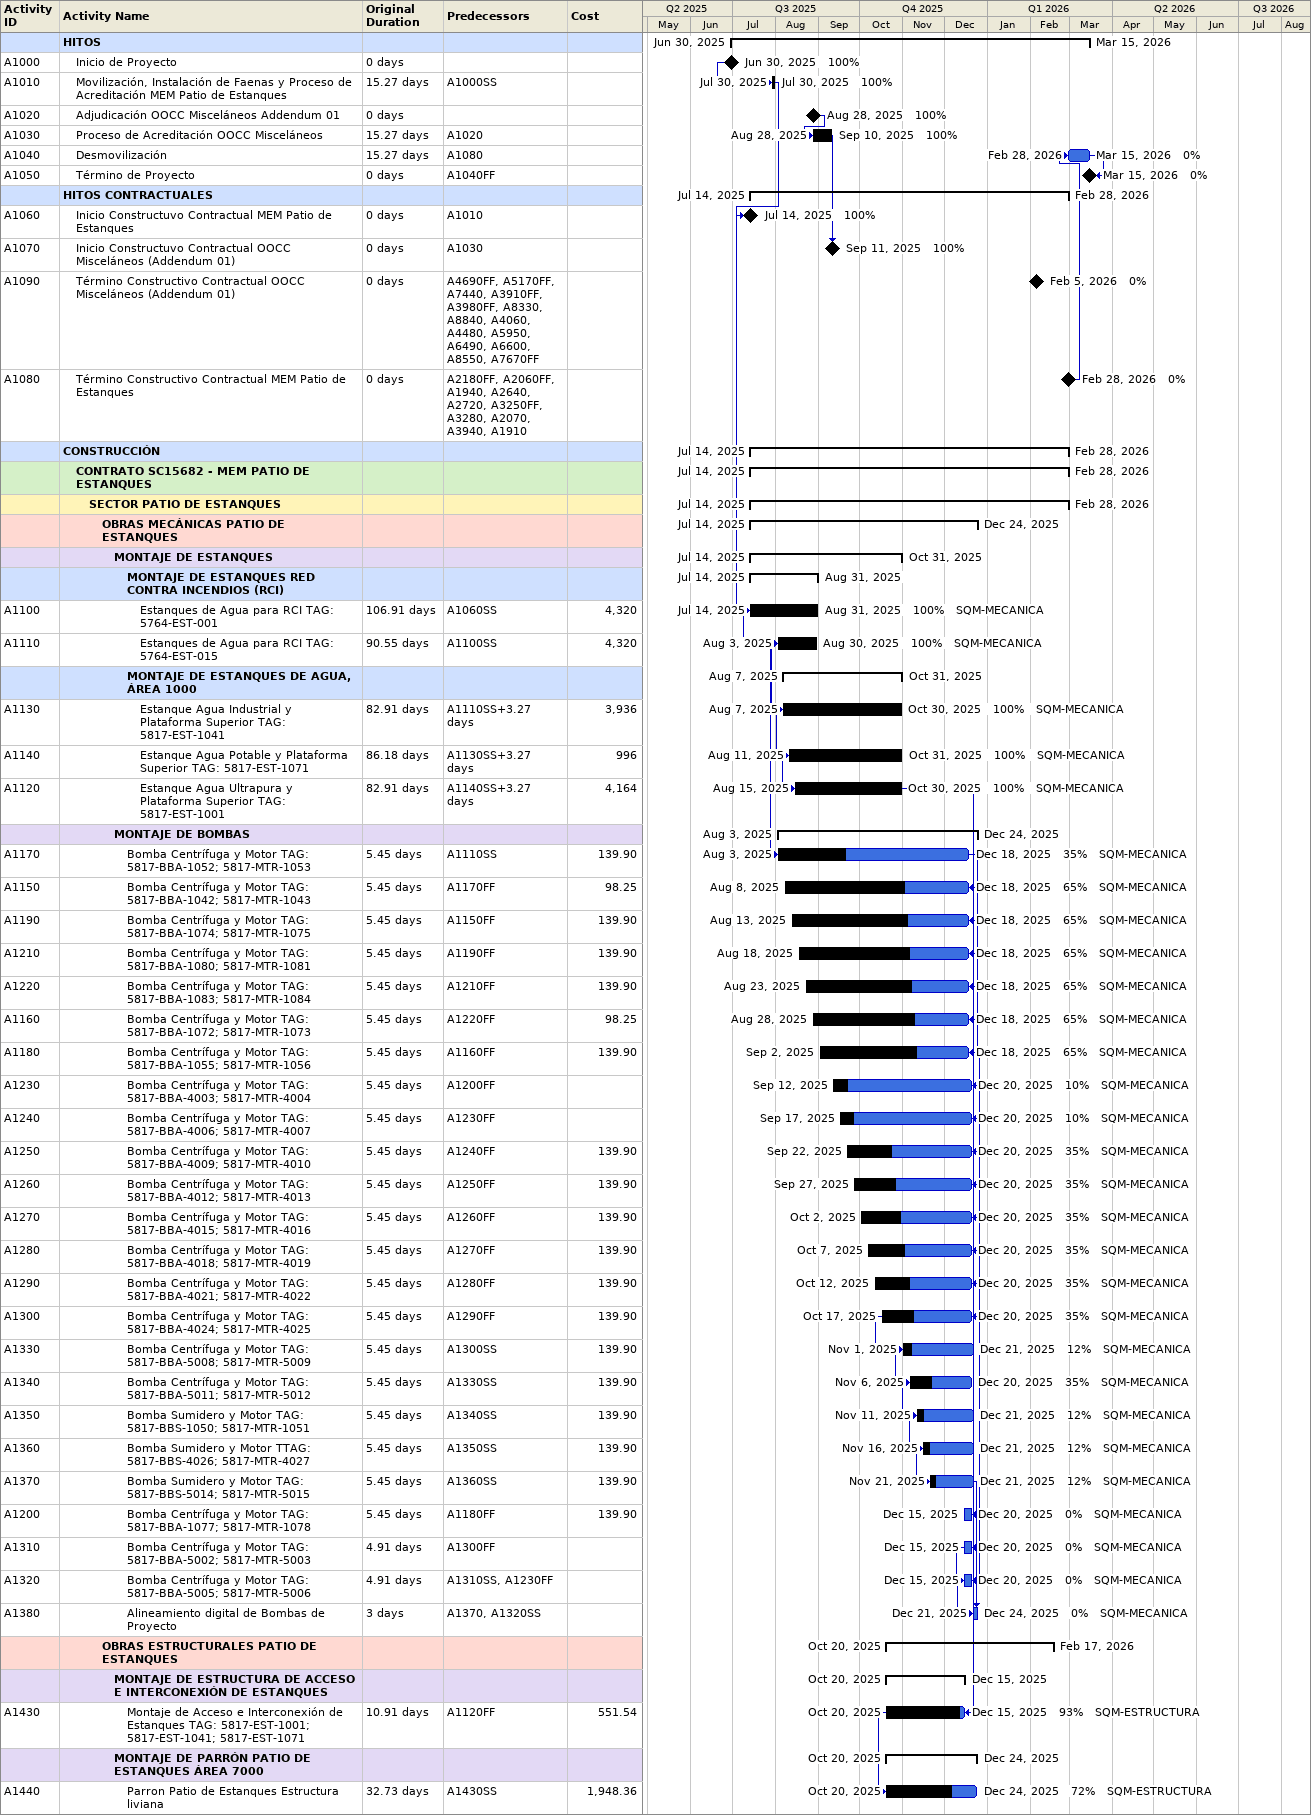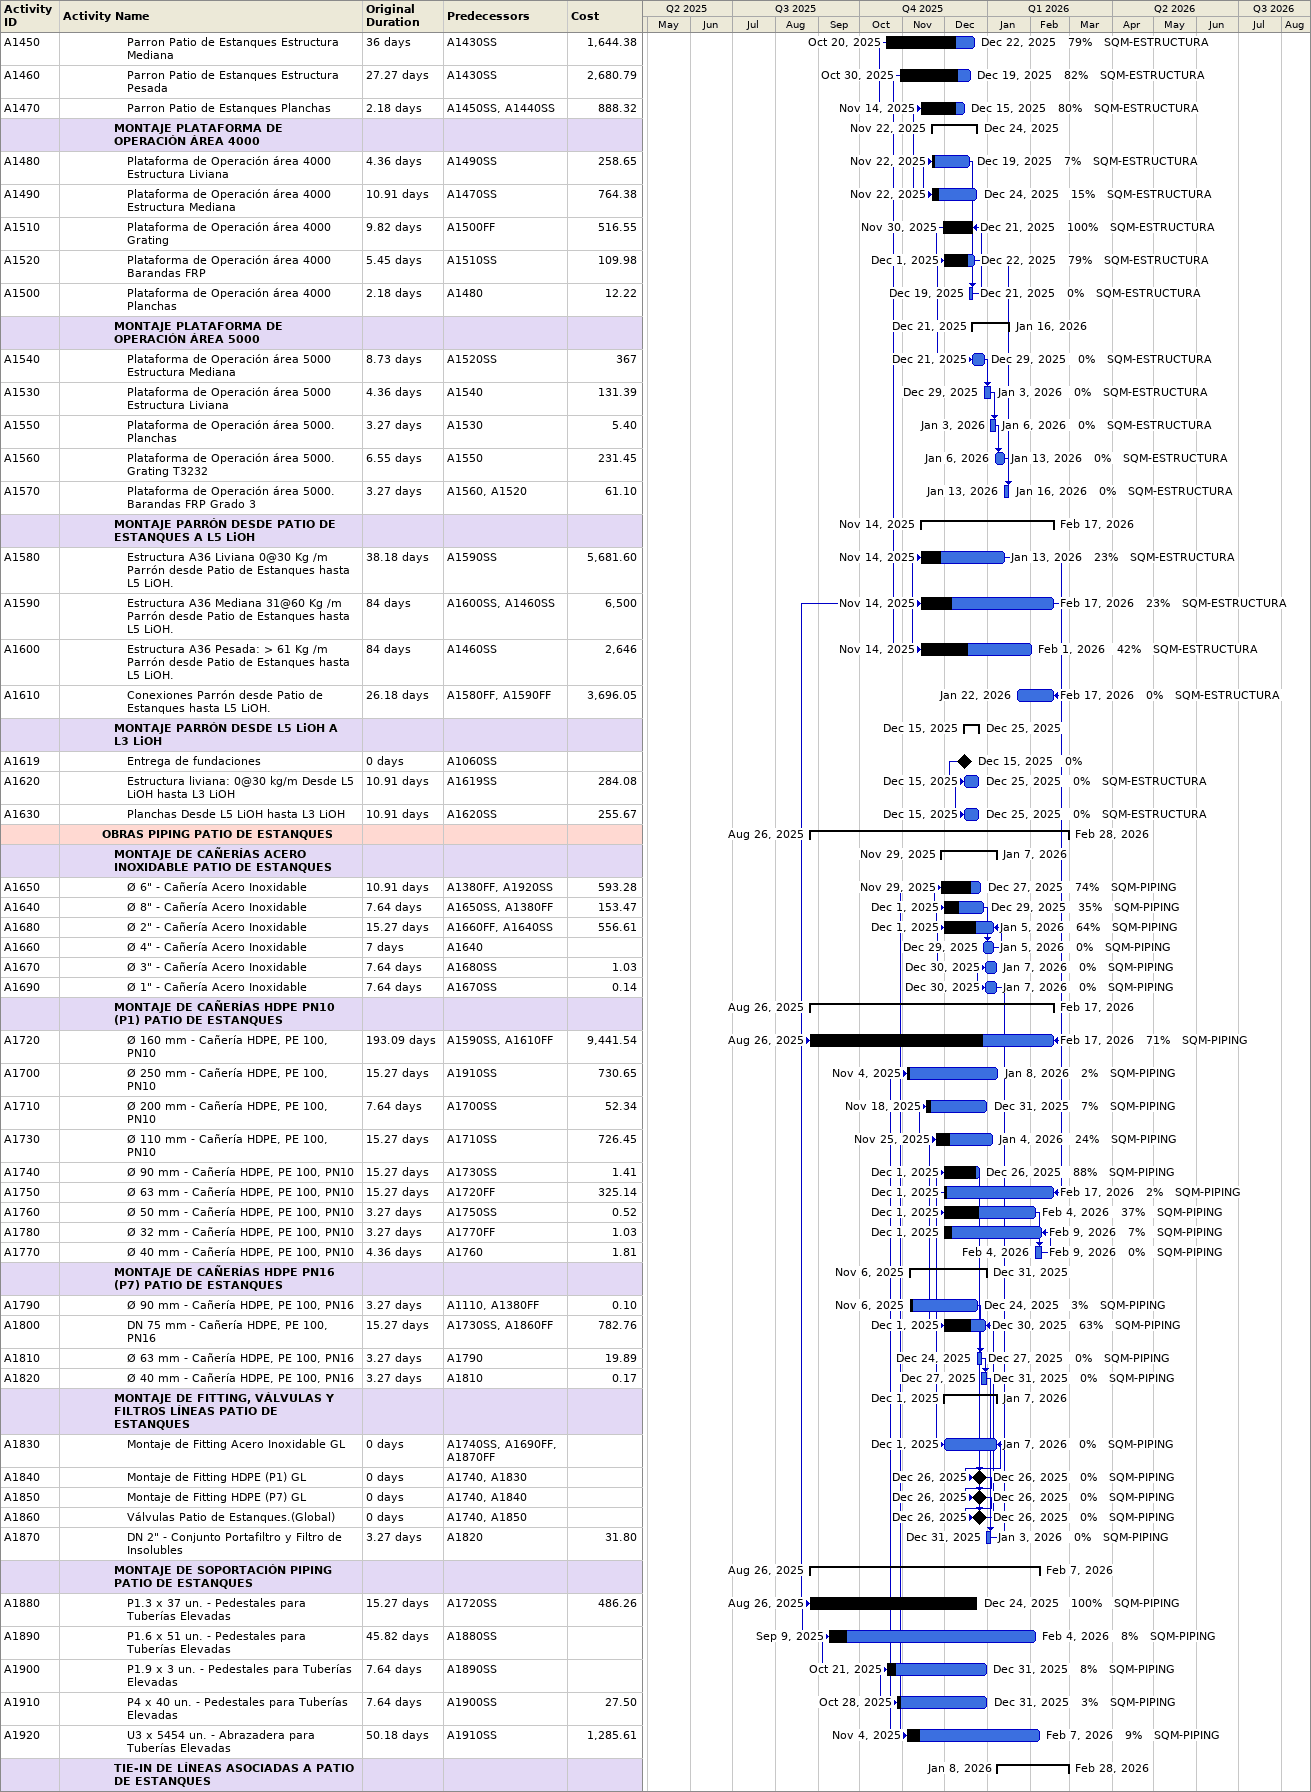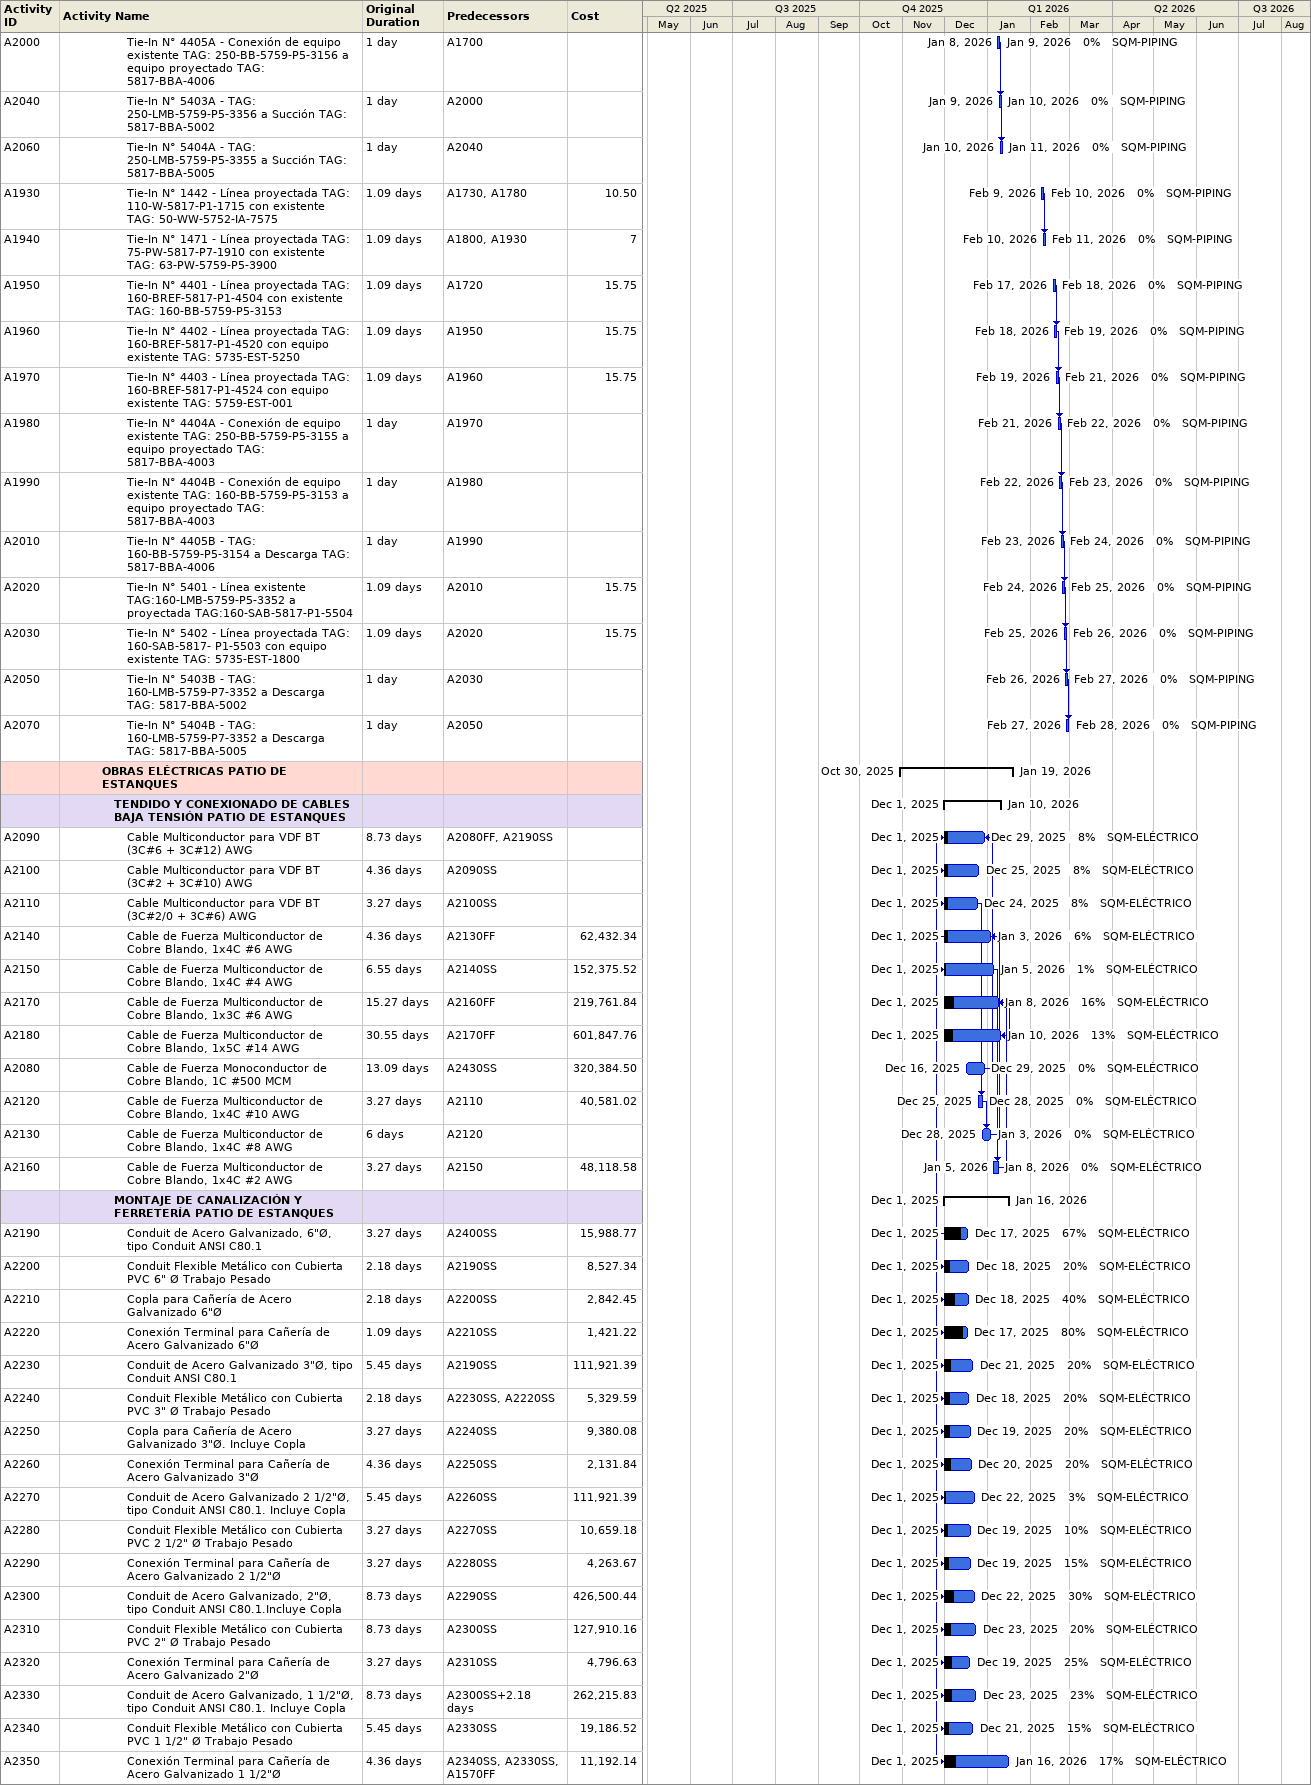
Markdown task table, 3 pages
| ID | Level | Task | Original duration | Start | Finish | Predecessors | Resources | % complete | Cost |
|---|---|---|---|---|---|---|---|---|---|
|  | 1 | **HITOS** |  | 2025-06-30 | 2026-03-15 |  |  |  |  |
| A1000 | 2 | Inicio de Proyecto | 0d | 2025-06-30 | 2025-06-30 |  |  | 100 |  |
| A1010 | 2 | Movilización, Instalación de Faenas y Proceso de Acreditación MEM Patio de Estanques | 15.27d | 2025-07-30 | 2025-07-30 | A1000SS |  | 100 |  |
| A1020 | 2 | Adjudicación OOCC Misceláneos Addendum 01 | 0d | 2025-08-28 | 2025-08-28 |  |  | 100 |  |
| A1030 | 2 | Proceso de Acreditación OOCC Misceláneos | 15.27d | 2025-08-28 | 2025-09-10 | A1020 |  | 100 |  |
| A1040 | 2 | Desmovilización | 15.27d | 2026-02-28 | 2026-03-15 | A1080 |  | 0 |  |
| A1050 | 2 | Término de Proyecto | 0d | 2026-03-15 | 2026-03-15 | A1040FF |  | 0 |  |
|  | 1 | **HITOS CONTRACTUALES** |  | 2025-07-14 | 2026-02-28 |  |  |  |  |
| A1060 | 2 | Inicio Constructuvo Contractual MEM Patio de Estanques | 0d | 2025-07-14 | 2025-07-14 | A1010 |  | 100 |  |
| A1070 | 2 | Inicio Constructuvo Contractual OOCC Misceláneos (Addendum 01) | 0d | 2025-09-11 | 2025-09-11 | A1030 |  | 100 |  |
| A1090 | 2 | Término Constructivo Contractual OOCC Misceláneos (Addendum 01) | 0d | 2026-02-05 | 2026-02-05 | A4690FF, A5170FF, A7440, A3910FF, A3980FF, A8330, A8840, A4060, A4480, A5950, A6490, A6600, A8550, A7670FF |  | 0 |  |
| A1080 | 2 | Término Constructivo Contractual MEM Patio de Estanques | 0d | 2026-02-28 | 2026-02-28 | A2180FF, A2060FF, A1940, A2640, A2720, A3250FF, A3280, A2070, A3940, A1910 |  | 0 |  |
|  | 1 | **CONSTRUCCIÓN** |  | 2025-07-14 | 2026-02-28 |  |  |  |  |
|  | 2 | **CONTRATO SC15682 - MEM PATIO DE ESTANQUES** |  | 2025-07-14 | 2026-02-28 |  |  |  |  |
|  | 3 | **SECTOR PATIO DE ESTANQUES** |  | 2025-07-14 | 2026-02-28 |  |  |  |  |
|  | 4 | **OBRAS MECÁNICAS PATIO DE ESTANQUES** |  | 2025-07-14 | 2025-12-24 |  |  |  |  |
|  | 5 | **MONTAJE DE ESTANQUES** |  | 2025-07-14 | 2025-10-31 |  |  |  |  |
|  | 6 | **MONTAJE DE ESTANQUES RED CONTRA INCENDIOS (RCI)** |  | 2025-07-14 | 2025-08-31 |  |  |  |  |
| A1100 | 7 | Estanques de Agua para RCI TAG: 5764-EST-001 | 106.91d | 2025-07-14 | 2025-08-31 | A1060SS | SQM-MECANICA | 100 | 4320 |
| A1110 | 7 | Estanques de Agua para RCI TAG: 5764-EST-015 | 90.55d | 2025-08-03 | 2025-08-30 | A1100SS | SQM-MECANICA | 100 | 4320 |
|  | 6 | **MONTAJE DE ESTANQUES DE AGUA, ÁREA 1000** |  | 2025-08-07 | 2025-10-31 |  |  |  |  |
| A1130 | 7 | Estanque Agua Industrial y Plataforma Superior TAG: 5817-EST-1041 | 82.91d | 2025-08-07 | 2025-10-30 | A1110SS+3.27d | SQM-MECANICA | 100 | 3936 |
| A1140 | 7 | Estanque Agua Potable y Plataforma Superior TAG: 5817-EST-1071 | 86.18d | 2025-08-11 | 2025-10-31 | A1130SS+3.27d | SQM-MECANICA | 100 | 996 |
| A1120 | 7 | Estanque Agua Ultrapura y Plataforma Superior TAG: 5817-EST-1001 | 82.91d | 2025-08-15 | 2025-10-30 | A1140SS+3.27d | SQM-MECANICA | 100 | 4164 |
|  | 5 | **MONTAJE DE BOMBAS** |  | 2025-08-03 | 2025-12-24 |  |  |  |  |
| A1170 | 6 | Bomba Centrífuga y Motor TAG: 5817-BBA-1052; 5817-MTR-1053 | 5.45d | 2025-08-03 | 2025-12-18 | A1110SS | SQM-MECANICA | 35 | 139.90 |
| A1150 | 6 | Bomba Centrífuga y Motor TAG: 5817-BBA-1042; 5817-MTR-1043 | 5.45d | 2025-08-08 | 2025-12-18 | A1170FF | SQM-MECANICA | 65 | 98.25 |
| A1190 | 6 | Bomba Centrífuga y Motor TAG: 5817-BBA-1074; 5817-MTR-1075 | 5.45d | 2025-08-13 | 2025-12-18 | A1150FF | SQM-MECANICA | 65 | 139.90 |
| A1210 | 6 | Bomba Centrífuga y Motor TAG: 5817-BBA-1080; 5817-MTR-1081 | 5.45d | 2025-08-18 | 2025-12-18 | A1190FF | SQM-MECANICA | 65 | 139.90 |
| A1220 | 6 | Bomba Centrífuga y Motor TAG: 5817-BBA-1083; 5817-MTR-1084 | 5.45d | 2025-08-23 | 2025-12-18 | A1210FF | SQM-MECANICA | 65 | 139.90 |
| A1160 | 6 | Bomba Centrífuga y Motor TAG: 5817-BBA-1072; 5817-MTR-1073 | 5.45d | 2025-08-28 | 2025-12-18 | A1220FF | SQM-MECANICA | 65 | 98.25 |
| A1180 | 6 | Bomba Centrífuga y Motor TAG: 5817-BBA-1055; 5817-MTR-1056 | 5.45d | 2025-09-02 | 2025-12-18 | A1160FF | SQM-MECANICA | 65 | 139.90 |
| A1230 | 6 | Bomba Centrífuga y Motor TAG: 5817-BBA-4003; 5817-MTR-4004 | 5.45d | 2025-09-12 | 2025-12-20 | A1200FF | SQM-MECANICA | 10 |  |
| A1240 | 6 | Bomba Centrífuga y Motor TAG: 5817-BBA-4006; 5817-MTR-4007 | 5.45d | 2025-09-17 | 2025-12-20 | A1230FF | SQM-MECANICA | 10 |  |
| A1250 | 6 | Bomba Centrífuga y Motor TAG: 5817-BBA-4009; 5817-MTR-4010 | 5.45d | 2025-09-22 | 2025-12-20 | A1240FF | SQM-MECANICA | 35 | 139.90 |
| A1260 | 6 | Bomba Centrífuga y Motor TAG: 5817-BBA-4012; 5817-MTR-4013 | 5.45d | 2025-09-27 | 2025-12-20 | A1250FF | SQM-MECANICA | 35 | 139.90 |
| A1270 | 6 | Bomba Centrífuga y Motor TAG: 5817-BBA-4015; 5817-MTR-4016 | 5.45d | 2025-10-02 | 2025-12-20 | A1260FF | SQM-MECANICA | 35 | 139.90 |
| A1280 | 6 | Bomba Centrífuga y Motor TAG: 5817-BBA-4018; 5817-MTR-4019 | 5.45d | 2025-10-07 | 2025-12-20 | A1270FF | SQM-MECANICA | 35 | 139.90 |
| A1290 | 6 | Bomba Centrífuga y Motor TAG: 5817-BBA-4021; 5817-MTR-4022 | 5.45d | 2025-10-12 | 2025-12-20 | A1280FF | SQM-MECANICA | 35 | 139.90 |
| A1300 | 6 | Bomba Centrífuga y Motor TAG: 5817-BBA-4024; 5817-MTR-4025 | 5.45d | 2025-10-17 | 2025-12-20 | A1290FF | SQM-MECANICA | 35 | 139.90 |
| A1330 | 6 | Bomba Centrífuga y Motor TAG: 5817-BBA-5008; 5817-MTR-5009 | 5.45d | 2025-11-01 | 2025-12-21 | A1300SS | SQM-MECANICA | 12 | 139.90 |
| A1340 | 6 | Bomba Centrífuga y Motor TAG: 5817-BBA-5011; 5817-MTR-5012 | 5.45d | 2025-11-06 | 2025-12-20 | A1330SS | SQM-MECANICA | 35 | 139.90 |
| A1350 | 6 | Bomba Sumidero y Motor TAG: 5817-BBS-1050; 5817-MTR-1051 | 5.45d | 2025-11-11 | 2025-12-21 | A1340SS | SQM-MECANICA | 12 | 139.90 |
| A1360 | 6 | Bomba Sumidero y Motor TTAG: 5817-BBS-4026; 5817-MTR-4027 | 5.45d | 2025-11-16 | 2025-12-21 | A1350SS | SQM-MECANICA | 12 | 139.90 |
| A1370 | 6 | Bomba Sumidero y Motor TAG: 5817-BBS-5014; 5817-MTR-5015 | 5.45d | 2025-11-21 | 2025-12-21 | A1360SS | SQM-MECANICA | 12 | 139.90 |
| A1200 | 6 | Bomba Centrífuga y Motor TAG: 5817-BBA-1077; 5817-MTR-1078 | 5.45d | 2025-12-15 | 2025-12-20 | A1180FF | SQM-MECANICA | 0 | 139.90 |
| A1310 | 6 | Bomba Centrífuga y Motor TAG: 5817-BBA-5002; 5817-MTR-5003 | 4.91d | 2025-12-15 | 2025-12-20 | A1300FF | SQM-MECANICA | 0 |  |
| A1320 | 6 | Bomba Centrífuga y Motor TAG: 5817-BBA-5005; 5817-MTR-5006 | 4.91d | 2025-12-15 | 2025-12-20 | A1310SS, A1230FF | SQM-MECANICA | 0 |  |
| A1380 | 6 | Alineamiento digital de Bombas de Proyecto | 3d | 2025-12-21 | 2025-12-24 | A1370, A1320SS | SQM-MECANICA | 0 |  |
|  | 4 | **OBRAS ESTRUCTURALES PATIO DE ESTANQUES** |  | 2025-10-20 | 2026-02-17 |  |  |  |  |
|  | 5 | **MONTAJE DE ESTRUCTURA DE ACCESO E INTERCONEXIÓN DE ESTANQUES** |  | 2025-10-20 | 2025-12-15 |  |  |  |  |
| A1430 | 6 | Montaje de Acceso e Interconexión de Estanques TAG: 5817-EST-1001; 5817-EST-1041; 5817-EST-1071 | 10.91d | 2025-10-20 | 2025-12-15 | A1120FF | SQM-ESTRUCTURA | 93 | 551.54 |
|  | 5 | **MONTAJE DE PARRÓN PATIO DE ESTANQUES ÁREA 7000** |  | 2025-10-20 | 2025-12-24 |  |  |  |  |
| A1440 | 6 | Parron Patio de Estanques Estructura liviana | 32.73d | 2025-10-20 | 2025-12-24 | A1430SS | SQM-ESTRUCTURA | 72 | 1948.36 |
| A1450 | 6 | Parron Patio de Estanques Estructura Mediana | 36d | 2025-10-20 | 2025-12-22 | A1430SS | SQM-ESTRUCTURA | 79 | 1644.38 |
| A1460 | 6 | Parron Patio de Estanques Estructura Pesada | 27.27d | 2025-10-30 | 2025-12-19 | A1430SS | SQM-ESTRUCTURA | 82 | 2680.79 |
| A1470 | 6 | Parron Patio de Estanques Planchas | 2.18d | 2025-11-14 | 2025-12-15 | A1450SS, A1440SS | SQM-ESTRUCTURA | 80 | 888.32 |
|  | 5 | **MONTAJE PLATAFORMA DE OPERACIÓN ÁREA 4000** |  | 2025-11-22 | 2025-12-24 |  |  |  |  |
| A1480 | 6 | Plataforma de Operación área 4000 Estructura Liviana | 4.36d | 2025-11-22 | 2025-12-19 | A1490SS | SQM-ESTRUCTURA | 7 | 258.65 |
| A1490 | 6 | Plataforma de Operación área 4000 Estructura Mediana | 10.91d | 2025-11-22 | 2025-12-24 | A1470SS | SQM-ESTRUCTURA | 15 | 764.38 |
| A1510 | 6 | Plataforma de Operación área 4000 Grating | 9.82d | 2025-11-30 | 2025-12-21 | A1500FF | SQM-ESTRUCTURA | 100 | 516.55 |
| A1520 | 6 | Plataforma de Operación área 4000 Barandas FRP | 5.45d | 2025-12-01 | 2025-12-22 | A1510SS | SQM-ESTRUCTURA | 79 | 109.98 |
| A1500 | 6 | Plataforma de Operación área 4000 Planchas | 2.18d | 2025-12-19 | 2025-12-21 | A1480 | SQM-ESTRUCTURA | 0 | 12.22 |
|  | 5 | **MONTAJE PLATAFORMA DE OPERACIÓN ÁREA 5000** |  | 2025-12-21 | 2026-01-16 |  |  |  |  |
| A1540 | 6 | Plataforma de Operación área 5000 Estructura Mediana | 8.73d | 2025-12-21 | 2025-12-29 | A1520SS | SQM-ESTRUCTURA | 0 | 367 |
| A1530 | 6 | Plataforma de Operación área 5000 Estructura Liviana | 4.36d | 2025-12-29 | 2026-01-03 | A1540 | SQM-ESTRUCTURA | 0 | 131.39 |
| A1550 | 6 | Plataforma de Operación área 5000. Planchas | 3.27d | 2026-01-03 | 2026-01-06 | A1530 | SQM-ESTRUCTURA | 0 | 5.40 |
| A1560 | 6 | Plataforma de Operación área 5000. Grating T3232 | 6.55d | 2026-01-06 | 2026-01-13 | A1550 | SQM-ESTRUCTURA | 0 | 231.45 |
| A1570 | 6 | Plataforma de Operación área 5000. Barandas FRP Grado 3 | 3.27d | 2026-01-13 | 2026-01-16 | A1560, A1520 | SQM-ESTRUCTURA | 0 | 61.10 |
|  | 5 | **MONTAJE PARRÓN DESDE PATIO DE ESTANQUES A L5 LiOH** |  | 2025-11-14 | 2026-02-17 |  |  |  |  |
| A1580 | 6 | Estructura A36 Liviana 0@30 Kg /m Parrón desde Patio de Estanques hasta L5 LiOH. | 38.18d | 2025-11-14 | 2026-01-13 | A1590SS | SQM-ESTRUCTURA | 23 | 5681.60 |
| A1590 | 6 | Estructura A36 Mediana 31@60 Kg /m Parrón desde Patio de Estanques hasta L5 LiOH. | 84d | 2025-11-14 | 2026-02-17 | A1600SS, A1460SS | SQM-ESTRUCTURA | 23 | 6500 |
| A1600 | 6 | Estructura A36 Pesada: > 61 Kg /m Parrón desde Patio de Estanques hasta L5 LiOH. | 84d | 2025-11-14 | 2026-02-01 | A1460SS | SQM-ESTRUCTURA | 42 | 2646 |
| A1610 | 6 | Conexiones Parrón desde Patio de Estanques hasta L5 LiOH. | 26.18d | 2026-01-22 | 2026-02-17 | A1580FF, A1590FF | SQM-ESTRUCTURA | 0 | 3696.05 |
|  | 5 | **MONTAJE PARRÓN DESDE L5 LiOH A L3 LiOH** |  | 2025-12-15 | 2025-12-25 |  |  |  |  |
| A1619 | 6 | Entrega de fundaciones | 0d | 2025-12-15 | 2025-12-15 | A1060SS |  | 0 |  |
| A1620 | 6 | Estructura liviana: 0@30 kg/m Desde L5 LiOH hasta L3 LiOH | 10.91d | 2025-12-15 | 2025-12-25 | A1619SS | SQM-ESTRUCTURA | 0 | 284.08 |
| A1630 | 6 | Planchas Desde L5 LiOH hasta L3 LiOH | 10.91d | 2025-12-15 | 2025-12-25 | A1620SS | SQM-ESTRUCTURA | 0 | 255.67 |
|  | 4 | **OBRAS PIPING PATIO DE ESTANQUES** |  | 2025-08-26 | 2026-02-28 |  |  |  |  |
|  | 5 | **MONTAJE DE CAÑERÍAS ACERO INOXIDABLE PATIO DE ESTANQUES** |  | 2025-11-29 | 2026-01-07 |  |  |  |  |
| A1650 | 6 | Ø 6" - Cañería Acero Inoxidable | 10.91d | 2025-11-29 | 2025-12-27 | A1380FF, A1920SS | SQM-PIPING | 74 | 593.28 |
| A1640 | 6 | Ø 8" - Cañería Acero Inoxidable | 7.64d | 2025-12-01 | 2025-12-29 | A1650SS, A1380FF | SQM-PIPING | 35 | 153.47 |
| A1680 | 6 | Ø 2" - Cañería Acero Inoxidable | 15.27d | 2025-12-01 | 2026-01-05 | A1660FF, A1640SS | SQM-PIPING | 64 | 556.61 |
| A1660 | 6 | Ø 4" - Cañería Acero Inoxidable | 7d | 2025-12-29 | 2026-01-05 | A1640 | SQM-PIPING | 0 |  |
| A1670 | 6 | Ø 3" - Cañería Acero Inoxidable | 7.64d | 2025-12-30 | 2026-01-07 | A1680SS | SQM-PIPING | 0 | 1.03 |
| A1690 | 6 | Ø 1" - Cañería Acero Inoxidable | 7.64d | 2025-12-30 | 2026-01-07 | A1670SS | SQM-PIPING | 0 | 0.14 |
|  | 5 | **MONTAJE DE CAÑERÍAS HDPE PN10 (P1) PATIO DE ESTANQUES** |  | 2025-08-26 | 2026-02-17 |  |  |  |  |
| A1720 | 6 | Ø 160 mm - Cañería HDPE, PE 100, PN10 | 193.09d | 2025-08-26 | 2026-02-17 | A1590SS, A1610FF | SQM-PIPING | 71 | 9441.54 |
| A1700 | 6 | Ø 250 mm - Cañería HDPE, PE 100, PN10 | 15.27d | 2025-11-04 | 2026-01-08 | A1910SS | SQM-PIPING | 2 | 730.65 |
| A1710 | 6 | Ø 200 mm - Cañería HDPE, PE 100, PN10 | 7.64d | 2025-11-18 | 2025-12-31 | A1700SS | SQM-PIPING | 7 | 52.34 |
| A1730 | 6 | Ø 110 mm - Cañería HDPE, PE 100, PN10 | 15.27d | 2025-11-25 | 2026-01-04 | A1710SS | SQM-PIPING | 24 | 726.45 |
| A1740 | 6 | Ø 90 mm - Cañería HDPE, PE 100, PN10 | 15.27d | 2025-12-01 | 2025-12-26 | A1730SS | SQM-PIPING | 88 | 1.41 |
| A1750 | 6 | Ø 63 mm - Cañería HDPE, PE 100, PN10 | 15.27d | 2025-12-01 | 2026-02-17 | A1720FF | SQM-PIPING | 2 | 325.14 |
| A1760 | 6 | Ø 50 mm - Cañería HDPE, PE 100, PN10 | 3.27d | 2025-12-01 | 2026-02-04 | A1750SS | SQM-PIPING | 37 | 0.52 |
| A1780 | 6 | Ø 32 mm - Cañería HDPE, PE 100, PN10 | 3.27d | 2025-12-01 | 2026-02-09 | A1770FF | SQM-PIPING | 7 | 1.03 |
| A1770 | 6 | Ø 40 mm - Cañería HDPE, PE 100, PN10 | 4.36d | 2026-02-04 | 2026-02-09 | A1760 | SQM-PIPING | 0 | 1.81 |
|  | 5 | **MONTAJE DE CAÑERÍAS HDPE PN16 (P7) PATIO DE ESTANQUES** |  | 2025-11-06 | 2025-12-31 |  |  |  |  |
| A1790 | 6 | Ø 90 mm - Cañería HDPE, PE 100, PN16 | 3.27d | 2025-11-06 | 2025-12-24 | A1110, A1380FF | SQM-PIPING | 3 | 0.10 |
| A1800 | 6 | DN 75 mm - Cañería HDPE, PE 100, PN16 | 15.27d | 2025-12-01 | 2025-12-30 | A1730SS, A1860FF | SQM-PIPING | 63 | 782.76 |
| A1810 | 6 | Ø 63 mm - Cañería HDPE, PE 100, PN16 | 3.27d | 2025-12-24 | 2025-12-27 | A1790 | SQM-PIPING | 0 | 19.89 |
| A1820 | 6 | Ø 40 mm - Cañería HDPE, PE 100, PN16 | 3.27d | 2025-12-27 | 2025-12-31 | A1810 | SQM-PIPING | 0 | 0.17 |
|  | 5 | **MONTAJE DE FITTING, VÁLVULAS Y FILTROS LÍNEAS PATIO DE ESTANQUES** |  | 2025-12-01 | 2026-01-07 |  |  |  |  |
| A1830 | 6 | Montaje de Fitting Acero Inoxidable GL | 0d | 2025-12-01 | 2026-01-07 | A1740SS, A1690FF, A1870FF | SQM-PIPING | 0 |  |
| A1840 | 6 | Montaje de Fitting HDPE (P1) GL | 0d | 2025-12-26 | 2025-12-26 | A1740, A1830 | SQM-PIPING | 0 |  |
| A1850 | 6 | Montaje de Fitting HDPE (P7) GL | 0d | 2025-12-26 | 2025-12-26 | A1740, A1840 | SQM-PIPING | 0 |  |
| A1860 | 6 | Válvulas Patio de Estanques.(Global) | 0d | 2025-12-26 | 2025-12-26 | A1740, A1850 | SQM-PIPING | 0 |  |
| A1870 | 6 | DN 2" - Conjunto Portafiltro y Filtro de Insolubles | 3.27d | 2025-12-31 | 2026-01-03 | A1820 | SQM-PIPING | 0 | 31.80 |
|  | 5 | **MONTAJE DE SOPORTACIÓN PIPING PATIO DE ESTANQUES** |  | 2025-08-26 | 2026-02-07 |  |  |  |  |
| A1880 | 6 | P1.3 x 37 un. - Pedestales para Tuberías Elevadas | 15.27d | 2025-08-26 | 2025-12-24 | A1720SS | SQM-PIPING | 100 | 486.26 |
| A1890 | 6 | P1.6 x 51 un. - Pedestales para Tuberías Elevadas | 45.82d | 2025-09-09 | 2026-02-04 | A1880SS | SQM-PIPING | 8 |  |
| A1900 | 6 | P1.9 x 3 un. - Pedestales para Tuberías Elevadas | 7.64d | 2025-10-21 | 2025-12-31 | A1890SS | SQM-PIPING | 8 |  |
| A1910 | 6 | P4 x 40 un. - Pedestales para Tuberías Elevadas | 7.64d | 2025-10-28 | 2025-12-31 | A1900SS | SQM-PIPING | 3 | 27.50 |
| A1920 | 6 | U3 x 5454 un. - Abrazadera para Tuberías Elevadas | 50.18d | 2025-11-04 | 2026-02-07 | A1910SS | SQM-PIPING | 9 | 1285.61 |
|  | 5 | **TIE-IN DE LÍNEAS ASOCIADAS A PATIO DE ESTANQUES** |  | 2026-01-08 | 2026-02-28 |  |  |  |  |
| A2000 | 6 | Tie-In N° 4405A - Conexión de equipo existente TAG: 250-BB-5759-P5-3156 a equipo proyectado TAG: 5817-BBA-4006 | 1d | 2026-01-08 | 2026-01-09 | A1700 | SQM-PIPING | 0 |  |
| A2040 | 6 | Tie-In N° 5403A - TAG: 250-LMB-5759-P5-3356 a Succión TAG: 5817-BBA-5002 | 1d | 2026-01-09 | 2026-01-10 | A2000 | SQM-PIPING | 0 |  |
| A2060 | 6 | Tie-In N° 5404A - TAG: 250-LMB-5759-P5-3355 a Succión TAG: 5817-BBA-5005 | 1d | 2026-01-10 | 2026-01-11 | A2040 | SQM-PIPING | 0 |  |
| A1930 | 6 | Tie-In N° 1442 - Línea proyectada TAG: 110-W-5817-P1-1715 con existente TAG: 50-WW-5752-IA-7575 | 1.09d | 2026-02-09 | 2026-02-10 | A1730, A1780 | SQM-PIPING | 0 | 10.50 |
| A1940 | 6 | Tie-In N° 1471 - Línea proyectada TAG: 75-PW-5817-P7-1910 con existente TAG: 63-PW-5759-P5-3900 | 1.09d | 2026-02-10 | 2026-02-11 | A1800, A1930 | SQM-PIPING | 0 | 7 |
| A1950 | 6 | Tie-In N° 4401 - Línea proyectada TAG: 160-BREF-5817-P1-4504 con existente TAG: 160-BB-5759-P5-3153 | 1.09d | 2026-02-17 | 2026-02-18 | A1720 | SQM-PIPING | 0 | 15.75 |
| A1960 | 6 | Tie-In N° 4402 - Línea proyectada TAG: 160-BREF-5817-P1-4520 con equipo existente TAG: 5735-EST-5250 | 1.09d | 2026-02-18 | 2026-02-19 | A1950 | SQM-PIPING | 0 | 15.75 |
| A1970 | 6 | Tie-In N° 4403 - Línea proyectada TAG: 160-BREF-5817-P1-4524 con equipo existente TAG: 5759-EST-001 | 1.09d | 2026-02-19 | 2026-02-21 | A1960 | SQM-PIPING | 0 | 15.75 |
| A1980 | 6 | Tie-In N° 4404A - Conexión de equipo existente TAG: 250-BB-5759-P5-3155 a equipo proyectado TAG: 5817-BBA-4003 | 1d | 2026-02-21 | 2026-02-22 | A1970 | SQM-PIPING | 0 |  |
| A1990 | 6 | Tie-In N° 4404B - Conexión de equipo existente TAG: 160-BB-5759-P5-3153 a equipo proyectado TAG: 5817-BBA-4003 | 1d | 2026-02-22 | 2026-02-23 | A1980 | SQM-PIPING | 0 |  |
| A2010 | 6 | Tie-In N° 4405B - TAG: 160-BB-5759-P5-3154 a Descarga TAG: 5817-BBA-4006 | 1d | 2026-02-23 | 2026-02-24 | A1990 | SQM-PIPING | 0 |  |
| A2020 | 6 | Tie-In N° 5401 - Línea existente TAG:160-LMB-5759-P5-3352 a proyectada TAG:160-SAB-5817-P1-5504 | 1.09d | 2026-02-24 | 2026-02-25 | A2010 | SQM-PIPING | 0 | 15.75 |
| A2030 | 6 | Tie-In N° 5402 - Línea proyectada TAG: 160-SAB-5817- P1-5503 con equipo existente TAG: 5735-EST-1800 | 1.09d | 2026-02-25 | 2026-02-26 | A2020 | SQM-PIPING | 0 | 15.75 |
| A2050 | 6 | Tie-In N° 5403B - TAG: 160-LMB-5759-P7-3352 a Descarga TAG: 5817-BBA-5002 | 1d | 2026-02-26 | 2026-02-27 | A2030 | SQM-PIPING | 0 |  |
| A2070 | 6 | Tie-In N° 5404B - TAG: 160-LMB-5759-P7-3352 a Descarga TAG: 5817-BBA-5005 | 1d | 2026-02-27 | 2026-02-28 | A2050 | SQM-PIPING | 0 |  |
|  | 4 | **OBRAS ELÉCTRICAS PATIO DE ESTANQUES** |  | 2025-10-30 | 2026-01-19 |  |  |  |  |
|  | 5 | **TENDIDO Y CONEXIONADO DE CABLES BAJA TENSIÓN PATIO DE ESTANQUES** |  | 2025-12-01 | 2026-01-10 |  |  |  |  |
| A2090 | 6 | Cable Multiconductor para VDF BT (3C#6 + 3C#12) AWG | 8.73d | 2025-12-01 | 2025-12-29 | A2080FF, A2190SS | SQM-ELÉCTRICO | 8 |  |
| A2100 | 6 | Cable Multiconductor para VDF BT (3C#2 + 3C#10) AWG | 4.36d | 2025-12-01 | 2025-12-25 | A2090SS | SQM-ELÉCTRICO | 8 |  |
| A2110 | 6 | Cable Multiconductor para VDF BT (3C#2/0 + 3C#6) AWG | 3.27d | 2025-12-01 | 2025-12-24 | A2100SS | SQM-ELÉCTRICO | 8 |  |
| A2140 | 6 | Cable de Fuerza Multiconductor de Cobre Blando, 1x4C #6 AWG | 4.36d | 2025-12-01 | 2026-01-03 | A2130FF | SQM-ELÉCTRICO | 6 | 62432.34 |
| A2150 | 6 | Cable de Fuerza Multiconductor de Cobre Blando, 1x4C #4 AWG | 6.55d | 2025-12-01 | 2026-01-05 | A2140SS | SQM-ELÉCTRICO | 1 | 152375.52 |
| A2170 | 6 | Cable de Fuerza Multiconductor de Cobre Blando, 1x3C #6 AWG | 15.27d | 2025-12-01 | 2026-01-08 | A2160FF | SQM-ELÉCTRICO | 16 | 219761.84 |
| A2180 | 6 | Cable de Fuerza Multiconductor de Cobre Blando, 1x5C #14 AWG | 30.55d | 2025-12-01 | 2026-01-10 | A2170FF | SQM-ELÉCTRICO | 13 | 601847.76 |
| A2080 | 6 | Cable de Fuerza Monoconductor de Cobre Blando, 1C #500 MCM | 13.09d | 2025-12-16 | 2025-12-29 | A2430SS | SQM-ELÉCTRICO | 0 | 320384.50 |
| A2120 | 6 | Cable de Fuerza Multiconductor de Cobre Blando, 1x4C #10 AWG | 3.27d | 2025-12-25 | 2025-12-28 | A2110 | SQM-ELÉCTRICO | 0 | 40581.02 |
| A2130 | 6 | Cable de Fuerza Multiconductor de Cobre Blando, 1x4C #8 AWG | 6d | 2025-12-28 | 2026-01-03 | A2120 | SQM-ELÉCTRICO | 0 |  |
| A2160 | 6 | Cable de Fuerza Multiconductor de Cobre Blando, 1x4C #2 AWG | 3.27d | 2026-01-05 | 2026-01-08 | A2150 | SQM-ELÉCTRICO | 0 | 48118.58 |
|  | 5 | **MONTAJE DE CANALIZACIÓN Y FERRETERÍA PATIO DE ESTANQUES** |  | 2025-12-01 | 2026-01-16 |  |  |  |  |
| A2190 | 6 | Conduit de Acero Galvanizado, 6"Ø, tipo Conduit ANSI C80.1 | 3.27d | 2025-12-01 | 2025-12-17 | A2400SS | SQM-ELÉCTRICO | 67 | 15988.77 |
| A2200 | 6 | Conduit Flexible Metálico con Cubierta PVC 6" Ø Trabajo Pesado | 2.18d | 2025-12-01 | 2025-12-18 | A2190SS | SQM-ELÉCTRICO | 20 | 8527.34 |
| A2210 | 6 | Copla para Cañería de Acero Galvanizado 6"Ø | 2.18d | 2025-12-01 | 2025-12-18 | A2200SS | SQM-ELÉCTRICO | 40 | 2842.45 |
| A2220 | 6 | Conexión Terminal para Cañería de Acero Galvanizado 6"Ø | 1.09d | 2025-12-01 | 2025-12-17 | A2210SS | SQM-ELÉCTRICO | 80 | 1421.22 |
| A2230 | 6 | Conduit de Acero Galvanizado 3"Ø, tipo Conduit ANSI C80.1 | 5.45d | 2025-12-01 | 2025-12-21 | A2190SS | SQM-ELÉCTRICO | 20 | 111921.39 |
| A2240 | 6 | Conduit Flexible Metálico con Cubierta PVC 3" Ø Trabajo Pesado | 2.18d | 2025-12-01 | 2025-12-18 | A2230SS, A2220SS | SQM-ELÉCTRICO | 20 | 5329.59 |
| A2250 | 6 | Copla para Cañería de Acero Galvanizado 3"Ø. Incluye Copla | 3.27d | 2025-12-01 | 2025-12-19 | A2240SS | SQM-ELÉCTRICO | 20 | 9380.08 |
| A2260 | 6 | Conexión Terminal para Cañería de Acero Galvanizado 3"Ø | 4.36d | 2025-12-01 | 2025-12-20 | A2250SS | SQM-ELÉCTRICO | 20 | 2131.84 |
| A2270 | 6 | Conduit de Acero Galvanizado 2 1/2"Ø, tipo Conduit ANSI C80.1. Incluye Copla | 5.45d | 2025-12-01 | 2025-12-22 | A2260SS | SQM-ELÉCTRICO | 3 | 111921.39 |
| A2280 | 6 | Conduit Flexible Metálico con Cubierta PVC 2 1/2" Ø Trabajo Pesado | 3.27d | 2025-12-01 | 2025-12-19 | A2270SS | SQM-ELÉCTRICO | 10 | 10659.18 |
| A2290 | 6 | Conexión Terminal para Cañería de Acero Galvanizado 2 1/2"Ø | 3.27d | 2025-12-01 | 2025-12-19 | A2280SS | SQM-ELÉCTRICO | 15 | 4263.67 |
| A2300 | 6 | Conduit de Acero Galvanizado, 2"Ø, tipo Conduit ANSI C80.1.Incluye Copla | 8.73d | 2025-12-01 | 2025-12-22 | A2290SS | SQM-ELÉCTRICO | 30 | 426500.44 |
| A2310 | 6 | Conduit Flexible Metálico con Cubierta PVC 2" Ø Trabajo Pesado | 8.73d | 2025-12-01 | 2025-12-23 | A2300SS | SQM-ELÉCTRICO | 20 | 127910.16 |
| A2320 | 6 | Conexión Terminal para Cañería de Acero Galvanizado 2"Ø | 3.27d | 2025-12-01 | 2025-12-19 | A2310SS | SQM-ELÉCTRICO | 25 | 4796.63 |
| A2330 | 6 | Conduit de Acero Galvanizado, 1 1/2"Ø, tipo Conduit ANSI C80.1. Incluye Copla | 8.73d | 2025-12-01 | 2025-12-23 | A2300SS+2.18d | SQM-ELÉCTRICO | 23 | 262215.83 |
| A2340 | 6 | Conduit Flexible Metálico con Cubierta PVC 1 1/2" Ø Trabajo Pesado | 5.45d | 2025-12-01 | 2025-12-21 | A2330SS | SQM-ELÉCTRICO | 15 | 19186.52 |
| A2350 | 6 | Conexión Terminal para Cañería de Acero Galvanizado 1 1/2"Ø | 4.36d | 2025-12-01 | 2026-01-16 | A2340SS, A2330SS, A1570FF | SQM-ELÉCTRICO | 17 | 11192.14 |
